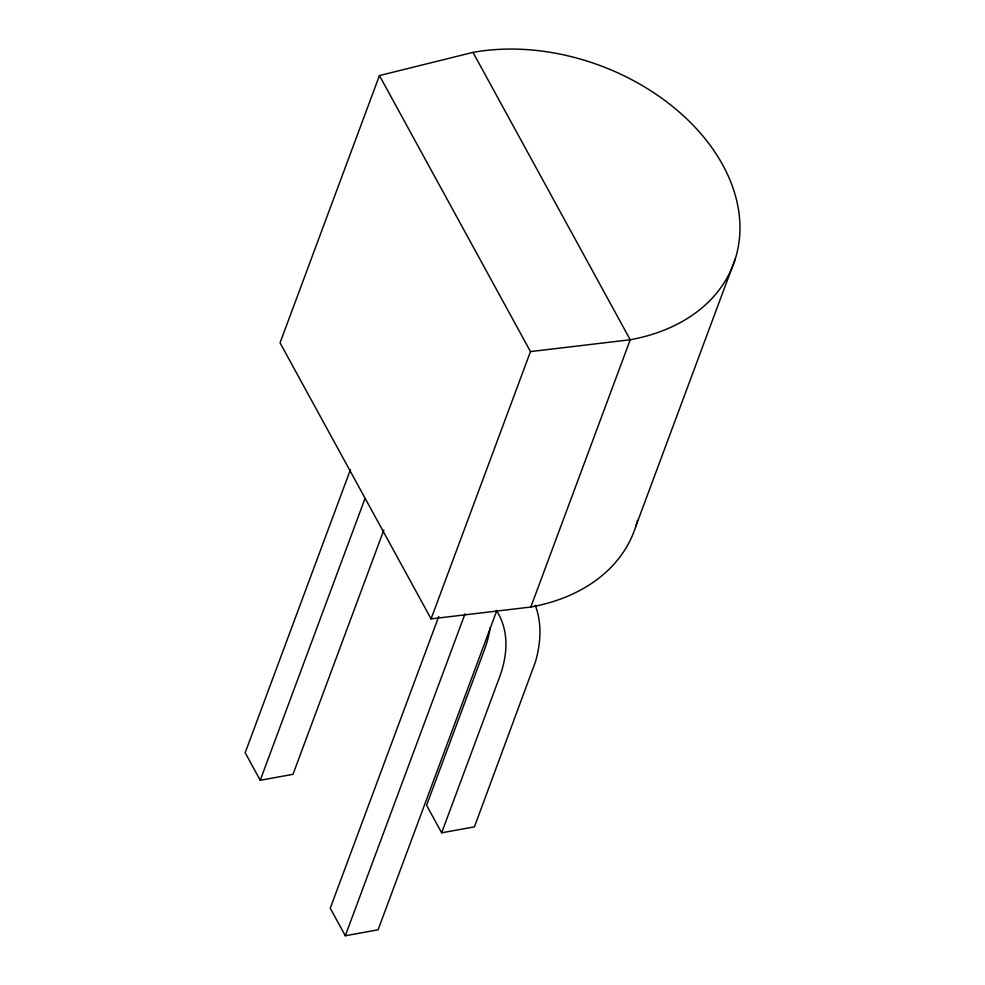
<?xml version="1.0" encoding="UTF-8"?>
<svg xmlns="http://www.w3.org/2000/svg" width="985" height="985" viewBox="0 0 985 985"><rect width="100%" height="100%" fill="white"/><g stroke="black" fill="none" stroke-linecap="round" stroke-linejoin="round"><path stroke-width="1.48" d="M530.829 607.031L630.228 339.751A194.18 139.217 20.4 0 0 722.781 165.049A194.18 139.217 20.4 0 0 472.985 52.377L379.447 75.562L280.048 342.842L431.085 618.863L530.829 607.031A194.18 139.217 20.4 0 0 637.517 520.351M350.451 469.636L245.166 752.749L260.225 780.268L293.001 774.321L383.854 530.016M260.225 780.268L364.979 498.582M431.085 618.863L530.484 351.596L379.447 75.562M438.744 616.499L330.246 908.232L345.304 935.75L378.08 929.815L496.736 610.762M345.304 935.75L465.031 613.827M535.323 605.319A234.873 126.166 -28.7 0 1 535.36 662.068L474.425 826.871L441.649 832.805L499.42 677.471A197.665 106.183 -28.7 0 0 496.305 610.355M635.867 526.199L735.266 258.932M530.484 351.596L630.228 339.751L472.985 52.377M441.649 832.805L426.591 805.287L484.361 649.965A197.665 106.183 -28.7 0 0 490.087 627.814"/></g></svg>
